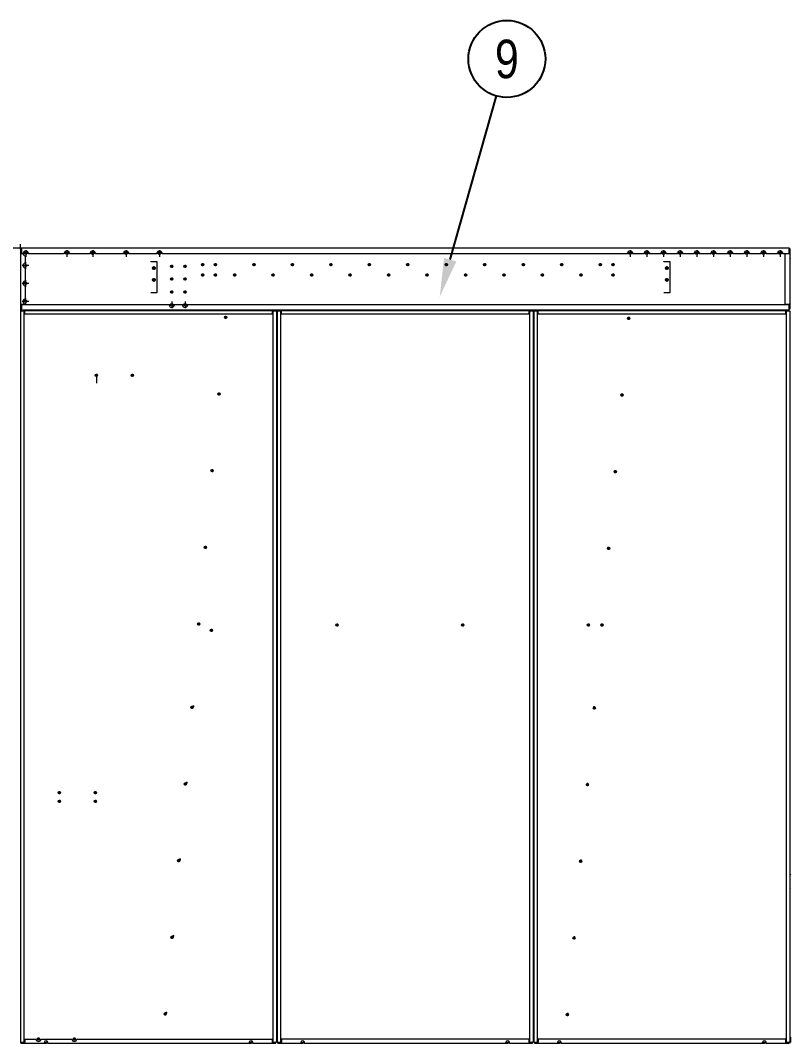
# Model space of a CAD drawing. Header units: millimetres. Extents: x -664082 to 30827, y -141530 to 21962.
# Drawn here: x 11513 to 14515, y 9249 to 13238 of the extents above; entities that cross this region are included whole.
import ezdxf
from ezdxf.enums import TextEntityAlignment as Align

# ---------------------------------------------------------------- set-up
doc = ezdxf.new("R2010")
doc.units = ezdxf.units.MM
doc.linetypes.add('DASHDOT', pattern=[18.5, 12, -3, 0.5, -3])
doc.layers.add('냉각탑_dim', color=1, linetype='Continuous')
doc.layers.add('냉각탑_text', color=3, linetype='Continuous')
doc.styles.get("Standard").update_dxf_attribs({"font": 'arial.ttf'})

# ---------------------------------------------------------------- blocks, each defined once
blk = doc.blocks.new('1')
at = {"lineweight": 20}
for p, q in [((11512.8, 12345.8), (11512.8, 12365.4)), ((11516.3, 12349.3), (9812.8, 12349.3))]:
    blk.add_line(p, q, dxfattribs=at)
at = {"color": 7, "lineweight": 20, "ltscale": 0.4625}
for p, q in [((11512.8, 12345.8), (11512.8, 12327.3)), ((11514.8, 12327.3), (11514.8, 12345.8)), ((14510.8, 12345.8), (14510.8, 12327.3)), ((14512.8, 12327.3), (14512.8, 12345.8)), ((11512.8, 12131.3), (11512.8, 12112.8)), ((11514.8, 12112.8), (11514.8, 12131.3)), ((14510.8, 12131.3), (14510.8, 12112.8)), ((14512.8, 12112.8), (14512.8, 12131.3)), ((14514.3, 9273.7), (14514.3, 9255.2)), ((14514.3, 9273.7), (14514.3, 9255.2))]:
    blk.add_line(p, q, dxfattribs=at)
at = {"color": 7, "lineweight": 20, "ltscale": 0.05}
for p, q in [((11514.8, 12345.8), (11512.8, 12345.8)), ((14510.8, 12345.8), (14512.8, 12345.8)), ((11514.8, 12112.8), (11512.8, 12112.8)), ((11554.8, 12107.3), (11554.8, 12109.3)), ((11850.8, 12109.3), (11850.8, 12107.3)), ((11872.8, 12109.3), (11872.8, 12107.3)), ((11894.8, 12109.3), (11894.8, 12107.3)), ((11984.6, 12107.3), (11984.6, 12109.3)), ((12045.8, 12107.3), (12045.8, 12109.3)), ((12075.8, 12109.3), (12075.8, 12107.3)), ((12077.8, 12107.3), (12077.8, 12109.3)), ((12079.8, 12109.3), (12079.8, 12107.3)), ((12081.8, 12109.3), (12081.8, 12107.3)), ((12179.3, 12107.3), (12179.3, 12109.3)), ((12181.3, 12109.3), (12181.3, 12107.3)), ((13984.6, 12107.3), (13984.6, 12109.3)), ((14510.8, 12112.8), (14512.8, 12112.8)), ((11984.6, 9251.3), (11984.6, 9249.3)), ((13984.6, 9251.3), (13984.6, 9249.3))]:
    blk.add_line(p, q, dxfattribs=at)
at = {"color": 7, "lineweight": 20}
for p, q in [((11512.8, 12327.3), (11512.8, 12131.3)), ((14509.3, 12349.3), (11516.3, 12349.3)), ((11543.8, 12329.3), (11683.8, 12329.3)), ((11703.8, 12329.3), (11784.8, 12329.3)), ((11804.8, 12329.3), (11914.8, 12329.3)), ((11934.8, 12329.3), (12044.8, 12329.3)), ((12064.8, 12329.3), (13879.3, 12329.3)), ((13899.3, 12329.3), (13944.3, 12329.3)), ((13964.3, 12329.3), (14009.3, 12329.3)), ((14029.3, 12329.3), (14074.3, 12329.3)), ((14094.3, 12329.3), (14139.3, 12329.3)), ((14159.3, 12329.3), (14204.3, 12329.3)), ((14224.3, 12329.3), (14269.3, 12329.3)), ((14289.3, 12329.3), (14334.3, 12329.3)), ((14354.3, 12329.3), (14399.3, 12329.3)), ((14419.3, 12329.3), (14464.3, 12329.3)), ((14484.3, 12329.3), (14509.3, 12329.3)), ((14492.8, 12327.3), (14492.8, 12131.3)), ((14512.8, 12131.3), (14512.8, 12327.3)), ((11532.8, 12292.3), (11532.8, 12319.3)), ((12021, 12297.8), (12044.6, 12297.8)), ((12044.6, 12297.8), (12044.6, 12176.3)), ((14021, 12297.8), (14044.6, 12297.8)), ((14044.6, 12297.8), (14044.6, 12176.3)), ((11532.8, 12222.3), (11532.8, 12272.3)), ((11532.8, 12152.3), (11532.8, 12202.3)), ((12044.6, 12176.3), (12021, 12176.3)), ((14044.6, 12176.3), (14021, 12176.3)), ((12092.8, 12129.3), (11516.3, 12129.3)), ((12144.3, 12129.3), (12112.8, 12129.3)), ((14509.3, 12129.3), (12164.3, 12129.3)), ((11512.8, 12104.2), (11512.8, 9254.4)), ((11516.3, 12109.3), (14509.3, 12109.3)), ((11527.8, 9254.4), (11527.8, 12104.2)), ((11529.4, 12107.3), (12495.2, 12107.3)), ((12495.2, 12092.3), (11529.4, 12092.3)), ((12496.8, 12104.2), (12496.8, 9254.4)), ((12511.8, 9254.4), (12511.8, 12104.2)), ((12513.3, 12104.2), (12513.3, 9254.4)), ((12528.3, 9254.4), (12528.3, 12104.2)), ((12529.9, 12107.3), (13495.7, 12107.3)), ((13495.7, 12092.3), (12529.9, 12092.3)), ((13497.3, 12104.2), (13497.3, 9254.4)), ((13512.3, 9254.4), (13512.3, 12104.2)), ((13513.8, 12104.2), (13513.8, 9254.4)), ((13528.8, 9254.4), (13528.8, 12104.2)), ((13530.4, 12107.3), (14496.2, 12107.3)), ((14496.2, 12092.3), (13530.4, 12092.3)), ((14497.8, 12104.2), (14497.8, 9254.4)), ((14512.8, 9254.4), (14512.8, 12104.2)), ((11529.4, 9266.3), (11572.9, 9266.3)), ((11592.8, 9266.3), (11712.9, 9266.3)), ((11732.8, 9266.3), (12495.2, 9266.3)), ((13495.7, 9266.3), (12529.9, 9266.3)), ((14496.2, 9266.3), (13530.4, 9266.3)), ((11529.4, 9251.3), (11606.1, 9251.3)), ((11619.6, 9251.3), (12405.1, 9251.3)), ((12418.6, 9251.3), (12495.2, 9251.3)), ((12529.9, 9251.3), (12606.6, 9251.3)), ((12620.1, 9251.3), (13405.6, 9251.3)), ((13419.1, 9251.3), (13495.7, 9251.3)), ((13530.4, 9251.3), (13607.1, 9251.3)), ((13620.6, 9251.3), (14406.1, 9251.3)), ((14419.6, 9251.3), (14496.2, 9251.3))]:
    blk.add_line(p, q, dxfattribs=at)
at = {"color": 7, "lineweight": 20, "ltscale": 0.0875}
for p, q in [((11512.8, 12327.3), (11516.3, 12327.3)), ((11516.3, 12349.3), (11516.3, 12345.8)), ((14509.3, 12349.3), (14509.3, 12345.8)), ((14512.8, 12327.3), (14509.3, 12327.3)), ((11512.8, 12131.3), (11516.3, 12131.3)), ((14512.8, 12131.3), (14509.3, 12131.3)), ((11516.3, 12109.3), (11516.3, 12112.8)), ((14509.3, 12109.3), (14509.3, 12112.8))]:
    blk.add_line(p, q, dxfattribs=at)
at = {"color": 7, "lineweight": 20, "ltscale": 0.0375}
for p, q in [((11514.8, 12345.8), (11516.3, 12345.8)), ((14510.8, 12345.8), (14509.3, 12345.8)), ((11514.8, 12112.8), (11516.3, 12112.8)), ((11515.9, 12105.7), (11515.9, 12104.2)), ((12508.7, 12105.7), (12508.7, 12104.2)), ((12516.4, 12105.7), (12516.4, 12104.2)), ((13509.2, 12105.7), (13509.2, 12104.2)), ((13516.9, 12105.7), (13516.9, 12104.2)), ((14510.8, 12112.8), (14509.3, 12112.8)), ((14509.7, 12105.7), (14509.7, 12104.2)), ((12513.3, 10902.3), (12511.8, 10902.3)), ((13513.8, 10902.3), (13512.3, 10902.3)), ((12513.3, 10858.3), (12511.8, 10858.3)), ((13513.8, 10858.3), (13512.3, 10858.3)), ((12513.3, 10841.3), (12511.8, 10841.3)), ((13513.8, 10841.3), (13512.3, 10841.3)), ((11515.9, 9252.9), (11515.9, 9254.4)), ((12508.7, 9252.9), (12508.7, 9254.4)), ((12516.4, 9252.9), (12516.4, 9254.4)), ((13509.2, 9252.9), (13509.2, 9254.4)), ((13516.9, 9252.9), (13516.9, 9254.4)), ((14509.7, 9252.9), (14509.7, 9254.4))]:
    blk.add_line(p, q, dxfattribs=at)
at = {"color": 7, "lineweight": 20, "ltscale": 0.4125}
for p, q in [((11516.3, 12345.8), (11516.3, 12329.3)), ((14509.3, 12327.3), (14492.8, 12327.3)), ((14509.3, 12329.3), (14509.3, 12345.8)), ((11516.3, 12131.3), (11532.8, 12131.3)), ((11516.3, 12129.3), (11516.3, 12112.8)), ((14492.8, 12131.3), (14509.3, 12131.3)), ((14509.3, 12112.8), (14509.3, 12129.3))]:
    blk.add_line(p, q, dxfattribs=at)
at = {"color": 7, "lineweight": 20, "ltscale": 0.1875}
blk.add_line((11516.3, 12329.3), (11523.8, 12329.3), dxfattribs=at)
at = {"color": 7, "lineweight": 20, "ltscale": 0.192551}
blk.add_line((11524.1, 12327.3), (11516.3, 12327.3), dxfattribs=at)
at = {"color": 7, "linetype": 'DASHDOT', "lineweight": 20}
for p, q in [((11546.8, 12329.3), (11520.8, 12329.3)), ((11533.8, 12342.3), (11533.8, 12316.3)), ((11706.8, 12329.3), (11680.8, 12329.3)), ((11693.8, 12342.3), (11693.8, 12316.3)), ((11807.8, 12329.3), (11781.8, 12329.3)), ((11794.8, 12342.3), (11794.8, 12316.3)), ((11937.8, 12329.3), (11911.8, 12329.3)), ((11924.8, 12342.3), (11924.8, 12316.3)), ((12067.8, 12329.3), (12041.8, 12329.3)), ((12054.8, 12342.3), (12054.8, 12316.3)), ((13902.3, 12329.3), (13876.3, 12329.3)), ((13889.3, 12342.3), (13889.3, 12316.3)), ((13967.3, 12329.3), (13941.3, 12329.3)), ((13954.3, 12342.3), (13954.3, 12316.3)), ((14032.3, 12329.3), (14006.3, 12329.3)), ((14019.3, 12342.3), (14019.3, 12316.3)), ((14097.3, 12329.3), (14071.3, 12329.3)), ((14084.3, 12342.3), (14084.3, 12316.3)), ((14162.3, 12329.3), (14136.3, 12329.3)), ((14149.3, 12342.3), (14149.3, 12316.3)), ((14227.3, 12329.3), (14201.3, 12329.3)), ((14214.3, 12342.3), (14214.3, 12316.3)), ((14292.3, 12329.3), (14266.3, 12329.3)), ((14279.3, 12342.3), (14279.3, 12316.3)), ((14357.3, 12329.3), (14331.3, 12329.3)), ((14344.3, 12342.3), (14344.3, 12316.3)), ((14422.3, 12329.3), (14396.3, 12329.3)), ((14409.3, 12342.3), (14409.3, 12316.3)), ((14487.3, 12329.3), (14461.3, 12329.3)), ((14474.3, 12342.3), (14474.3, 12316.3)), ((11532.8, 12295.3), (11532.8, 12269.3)), ((11545.8, 12282.3), (11519.8, 12282.3)), ((11545.8, 12212.3), (11519.8, 12212.3)), ((11532.8, 12225.3), (11532.8, 12199.3)), ((11545.8, 12142.3), (11519.8, 12142.3)), ((11532.8, 12155.3), (11532.8, 12129.3)), ((12115.8, 12129.3), (12089.8, 12129.3)), ((12102.8, 12142.3), (12102.8, 12116.3)), ((12167.3, 12129.3), (12141.3, 12129.3)), ((12154.3, 12142.3), (12154.3, 12116.3))]:
    blk.add_line(p, q, dxfattribs=at)
at = {"color": 7, "linetype": 'DASHDOT', "lineweight": 20, "ltscale": 0.292499}
for p, q in [((11799.7, 12329.3), (11788, 12329.3)), ((11929.7, 12329.3), (11918, 12329.3)), ((12059.7, 12329.3), (12048, 12329.3)), ((12228.7, 12285.3), (12217, 12285.3)), ((12278.7, 12285.3), (12267, 12285.3)), ((12428.7, 12285.3), (12417, 12285.3)), ((12578.7, 12285.3), (12567, 12285.3)), ((12728.7, 12285.3), (12717, 12285.3)), ((12878.7, 12285.3), (12867, 12285.3)), ((13028.7, 12285.3), (13017, 12285.3)), ((13178.7, 12285.3), (13167, 12285.3)), ((13328.7, 12285.3), (13317, 12285.3)), ((13478.7, 12285.3), (13467, 12285.3)), ((12108.7, 12279.3), (12097, 12279.3)), ((12160.2, 12279.3), (12148.5, 12279.3)), ((12228.7, 12245.3), (12217, 12245.3)), ((12278.7, 12245.3), (12267, 12245.3)), ((12353.7, 12245.3), (12342, 12245.3)), ((12503.7, 12245.3), (12492, 12245.3)), ((12653.7, 12245.3), (12642, 12245.3)), ((12803.7, 12245.3), (12792, 12245.3)), ((12953.7, 12245.3), (12942, 12245.3)), ((13103.7, 12245.3), (13092, 12245.3)), ((13253.7, 12245.3), (13242, 12245.3)), ((13403.7, 12245.3), (13392, 12245.3)), ((12108.7, 12229.3), (12097, 12229.3)), ((12160.2, 12229.3), (12148.5, 12229.3)), ((12108.7, 12179.3), (12097, 12179.3)), ((12160.2, 12179.3), (12148.5, 12179.3)), ((12312.4, 12086.1), (12312.4, 12074.4)), ((12318.3, 12080.2), (12306.6, 12080.2)), ((13884, 12082.3), (13884, 12070.6)), ((11814.7, 11853.8), (11803, 11853.8)), ((11954.7, 11853.8), (11943, 11853.8)), ((12292.1, 11781.3), (12280.4, 11781.3)), ((12286.3, 11787.2), (12286.3, 11775.5)), ((13857.9, 11783.4), (13857.9, 11771.7)), ((12266, 11482.5), (12254.3, 11482.5)), ((13831.7, 11484.5), (13831.7, 11472.8)), ((12239.8, 11183.6), (12228.1, 11183.6)), ((13811.4, 11179.8), (13799.7, 11179.8)), ((13805.6, 11185.7), (13805.6, 11174)), ((12213.7, 10884.8), (12202, 10884.8)), ((12263.1, 10860.1), (12251.4, 10860.1)), ((12257.2, 10865.9), (12257.2, 10854.2)), ((12747.1, 10886.5), (12747.1, 10874.8)), ((13237.1, 10886.5), (13237.1, 10874.8)), ((13727.1, 10886.5), (13727.1, 10874.8)), ((13785.3, 10881), (13773.6, 10881)), ((13779.4, 10886.8), (13779.4, 10875.1)), ((12181.5, 10566), (12181.5, 10554.3)), ((12155.4, 10267.1), (12155.4, 10255.4)), ((13723.3, 10263.7), (13723.3, 10252)), ((11670.2, 10227.3), (11658.5, 10227.3)), ((11664.3, 10233.1), (11664.3, 10221.4)), ((11810.2, 10227.3), (11798.5, 10227.3)), ((11804.3, 10233.1), (11804.3, 10221.4)), ((11670.7, 10193.3), (11659, 10193.3)), ((11664.8, 10199.1), (11664.8, 10187.4)), ((11810.7, 10193.3), (11799, 10193.3)), ((11804.8, 10199.1), (11804.8, 10187.4)), ((12129.2, 9968.2), (12129.2, 9956.5)), ((13697.1, 9964.8), (13697.1, 9953.1)), ((13644.8, 9367.1), (13644.8, 9355.4)), ((11588.7, 9267.3), (11577, 9267.3)), ((11582.8, 9273.1), (11582.8, 9261.4)), ((11728.7, 9267.3), (11717, 9267.3)), ((11722.8, 9273.1), (11722.8, 9261.4))]:
    blk.add_line(p, q, dxfattribs=at)
at = {"color": 7, "linetype": 'DASHDOT', "lineweight": 20, "ltscale": 0.292505}
for p, q in [((11793.8, 12335.1), (11793.8, 12323.4)), ((11923.8, 12335.1), (11923.8, 12323.4)), ((12053.8, 12335.1), (12053.8, 12323.4)), ((12102.8, 12285.1), (12102.8, 12273.4)), ((12154.3, 12285.1), (12154.3, 12273.4)), ((12222.8, 12291.1), (12222.8, 12279.4)), ((12272.8, 12291.1), (12272.8, 12279.4)), ((12422.8, 12291.1), (12422.8, 12279.4)), ((12572.8, 12291.1), (12572.8, 12279.4)), ((12722.8, 12291.1), (12722.8, 12279.4)), ((12872.8, 12291.1), (12872.8, 12279.4)), ((13022.8, 12291.1), (13022.8, 12279.4)), ((13172.8, 12291.1), (13172.8, 12279.4)), ((13322.8, 12291.1), (13322.8, 12279.4)), ((13472.8, 12291.1), (13472.8, 12279.4)), ((13622.8, 12291.1), (13622.8, 12279.4)), ((13772.8, 12291.1), (13772.8, 12279.4)), ((13822.8, 12291.1), (13822.8, 12279.4)), ((12222.8, 12251.1), (12222.8, 12239.4)), ((12272.8, 12251.1), (12272.8, 12239.4)), ((12347.8, 12251.1), (12347.8, 12239.4)), ((12497.8, 12251.1), (12497.8, 12239.4)), ((12647.8, 12251.1), (12647.8, 12239.4)), ((12797.8, 12251.1), (12797.8, 12239.4)), ((12947.8, 12251.1), (12947.8, 12239.4)), ((13097.8, 12251.1), (13097.8, 12239.4)), ((13247.8, 12251.1), (13247.8, 12239.4)), ((13397.8, 12251.1), (13397.8, 12239.4)), ((13547.8, 12251.1), (13547.8, 12239.4)), ((13697.8, 12251.1), (13697.8, 12239.4)), ((13822.8, 12251.1), (13822.8, 12239.4)), ((12102.8, 12235.1), (12102.8, 12223.4)), ((12154.3, 12235.1), (12154.3, 12223.4)), ((12102.8, 12185.1), (12102.8, 12173.4)), ((12154.3, 12185.1), (12154.3, 12173.4)), ((11808.8, 11859.6), (11808.8, 11847.9)), ((11948.8, 11859.6), (11948.8, 11847.9)), ((12260.1, 11488.3), (12260.1, 11476.6)), ((12234, 11189.5), (12234, 11177.8)), ((12207.8, 10890.6), (12207.8, 10878.9)), ((12187.4, 10560.1), (12175.7, 10560.1)), ((12161.2, 10261.2), (12149.5, 10261.2)), ((12135.1, 9962.4), (12123.4, 9962.4)), ((12108.9, 9663.5), (12097.2, 9663.5)), ((12082.8, 9364.7), (12071.1, 9364.7))]:
    blk.add_line(p, q, dxfattribs=at)
at = {"color": 7, "lineweight": 20, "ltscale": 0.023431}
for p, q in [((12021, 12296.9), (12021, 12297.8)), ((14021, 12296.9), (14021, 12297.8))]:
    blk.add_line(p, q, dxfattribs=at)
at = {"color": 7, "linetype": 'DASHDOT', "lineweight": 20, "ltscale": 0.2925}
for p, q in [((13628.7, 12285.3), (13617, 12285.3)), ((13778.7, 12285.3), (13767, 12285.3)), ((13828.7, 12285.3), (13817, 12285.3)), ((13553.7, 12245.3), (13542, 12245.3)), ((13703.7, 12245.3), (13692, 12245.3)), ((13828.7, 12245.3), (13817, 12245.3)), ((13889.9, 12076.4), (13878.2, 12076.4)), ((13863.7, 11777.5), (13852, 11777.5)), ((13837.6, 11478.7), (13825.9, 11478.7)), ((13733, 10880.7), (13721.3, 10880.7)), ((13755.3, 10556.7), (13743.6, 10556.7)), ((13729.1, 10257.8), (13717.4, 10257.8)), ((13703, 9959), (13691.3, 9959)), ((12103.1, 9669.4), (12103.1, 9657.7)), ((13676.8, 9660.1), (13665.1, 9660.1)), ((13671, 9666), (13671, 9654.3)), ((12076.9, 9370.5), (12076.9, 9358.8)), ((13650.7, 9361.3), (13639, 9361.3))]:
    blk.add_line(p, q, dxfattribs=at)
at = {"color": 7, "lineweight": 20, "ltscale": 0.012499}
for p, q in [((14514.8, 12309.3), (14514.3, 12309.3)), ((14514.8, 12307.3), (14514.3, 12307.3))]:
    blk.add_line(p, q, dxfattribs=at)
at = {"color": 7, "linetype": 'DASHDOT', "lineweight": 20, "ltscale": 0.357501}
for p, q in [((12040, 12272.3), (12025.7, 12272.3)), ((12040, 12226.3), (12025.7, 12226.3))]:
    blk.add_line(p, q, dxfattribs=at)
at = {"color": 7, "linetype": 'DASHDOT', "lineweight": 20, "ltscale": 0.357495}
for p, q in [((12032.8, 12279.4), (12032.8, 12265.1)), ((14032.8, 12279.4), (14032.8, 12265.1)), ((12032.8, 12233.4), (12032.8, 12219.1)), ((14032.8, 12233.4), (14032.8, 12219.1))]:
    blk.add_line(p, q, dxfattribs=at)
at = {"color": 7, "linetype": 'DASHDOT', "lineweight": 20, "ltscale": 0.3575}
for p, q in [((14040, 12272.3), (14025.7, 12272.3)), ((14040, 12226.3), (14025.7, 12226.3))]:
    blk.add_line(p, q, dxfattribs=at)
at = {"color": 7, "lineweight": 20, "ltscale": 0.053766}
for p, q in [((12101.8, 12232.1), (12103.9, 12232.1)), ((12153.3, 12232.1), (12155.4, 12232.1))]:
    blk.add_line(p, q, dxfattribs=at)
at = {"color": 7, "lineweight": 20, "ltscale": 0.025}
blk.add_line((11532.8, 12131.3), (11532.8, 12132.3), dxfattribs=at)
at = {"color": 7, "lineweight": 20, "ltscale": 0.214999}
blk.add_line((11512.8, 12112.8), (11512.8, 12104.2), dxfattribs=at)
at = {"color": 7, "lineweight": 20, "ltscale": 0.0775}
for p, q in [((11512.8, 12104.2), (11515.9, 12104.2)), ((11529.4, 12107.3), (11529.4, 12104.2)), ((12495.2, 12107.3), (12495.2, 12104.2)), ((12511.8, 12104.2), (12508.7, 12104.2)), ((12513.3, 12104.2), (12516.4, 12104.2)), ((12529.9, 12107.3), (12529.9, 12104.2)), ((13495.7, 12107.3), (13495.7, 12104.2)), ((13512.3, 12104.2), (13509.2, 12104.2)), ((13513.8, 12104.2), (13516.9, 12104.2)), ((13530.4, 12107.3), (13530.4, 12104.2)), ((14496.2, 12107.3), (14496.2, 12104.2)), ((14512.8, 12104.2), (14509.7, 12104.2)), ((11512.8, 9254.4), (11515.9, 9254.4)), ((11515.9, 9251.3), (11515.9, 9254.4)), ((11529.4, 9251.3), (11529.4, 9254.4)), ((12495.2, 9251.3), (12495.2, 9254.4)), ((12511.8, 9254.4), (12508.7, 9254.4)), ((12513.3, 9254.4), (12516.4, 9254.4)), ((12529.9, 9251.3), (12529.9, 9254.4)), ((13495.7, 9251.3), (13495.7, 9254.4)), ((13512.3, 9254.4), (13509.2, 9254.4)), ((13513.8, 9254.4), (13516.9, 9254.4)), ((13530.4, 9251.3), (13530.4, 9254.4)), ((14496.2, 9251.3), (14496.2, 9254.4)), ((14512.8, 9254.4), (14509.7, 9254.4))]:
    blk.add_line(p, q, dxfattribs=at)
at = {"color": 7, "lineweight": 20, "ltscale": 0.3375}
for p, q in [((11529.4, 12107.3), (11515.9, 12107.3)), ((11515.9, 12105.7), (11529.4, 12105.7)), ((12508.7, 12107.3), (12495.2, 12107.3)), ((12495.2, 12105.7), (12508.7, 12105.7)), ((12529.9, 12107.3), (12516.4, 12107.3)), ((12516.4, 12105.7), (12529.9, 12105.7)), ((13509.2, 12107.3), (13495.7, 12107.3)), ((13495.7, 12105.7), (13509.2, 12105.7)), ((13530.4, 12107.3), (13516.9, 12107.3)), ((13516.9, 12105.7), (13530.4, 12105.7)), ((14509.7, 12107.3), (14496.2, 12107.3)), ((14496.2, 12105.7), (14509.7, 12105.7)), ((11529.4, 9252.9), (11515.9, 9252.9)), ((12508.7, 9252.9), (12495.2, 9252.9)), ((12529.9, 9252.9), (12516.4, 9252.9)), ((13509.2, 9252.9), (13495.7, 9252.9)), ((13530.4, 9252.9), (13516.9, 9252.9)), ((14509.7, 9252.9), (14496.2, 9252.9)), ((11515.9, 9251.3), (11529.4, 9251.3)), ((12495.2, 9251.3), (12508.7, 9251.3)), ((12516.4, 9251.3), (12529.9, 9251.3)), ((13495.7, 9251.3), (13509.2, 9251.3)), ((13516.9, 9251.3), (13530.4, 9251.3)), ((14496.2, 9251.3), (14509.7, 9251.3))]:
    blk.add_line(p, q, dxfattribs=at)
at = {"color": 7, "lineweight": 20, "ltscale": 0.04}
for p, q in [((11515.9, 12107.3), (11515.9, 12105.7)), ((12508.7, 12107.3), (12508.7, 12105.7)), ((12516.4, 12107.3), (12516.4, 12105.7)), ((13509.2, 12107.3), (13509.2, 12105.7)), ((13516.9, 12107.3), (13516.9, 12105.7)), ((14509.7, 12107.3), (14509.7, 12105.7)), ((11515.9, 9251.3), (11515.9, 9252.9)), ((11606.1, 9251.3), (11606.1, 9252.9)), ((11619.6, 9251.3), (11619.6, 9252.9)), ((12405.1, 9251.3), (12405.1, 9252.9)), ((12418.6, 9251.3), (12418.6, 9252.9)), ((12508.7, 9251.3), (12508.7, 9252.9)), ((12516.4, 9251.3), (12516.4, 9252.9)), ((12606.6, 9251.3), (12606.6, 9252.9)), ((12620.1, 9251.3), (12620.1, 9252.9)), ((13405.6, 9251.3), (13405.6, 9252.9)), ((13419.1, 9251.3), (13419.1, 9252.9)), ((13509.2, 9251.3), (13509.2, 9252.9)), ((13516.9, 9251.3), (13516.9, 9252.9)), ((13607.1, 9251.3), (13607.1, 9252.9)), ((13620.6, 9251.3), (13620.6, 9252.9)), ((14406.1, 9251.3), (14406.1, 9252.9)), ((14419.6, 9251.3), (14419.6, 9252.9)), ((14509.7, 9251.3), (14509.7, 9252.9))]:
    blk.add_line(p, q, dxfattribs=at)
at = {"color": 7, "lineweight": 20, "ltscale": 0.2975}
for p, q in [((11527.8, 12104.2), (11515.9, 12104.2)), ((11529.4, 12092.3), (11529.4, 12104.2)), ((12495.2, 12092.3), (12495.2, 12104.2)), ((12508.7, 12104.2), (12496.8, 12104.2)), ((12528.3, 12104.2), (12516.4, 12104.2)), ((12529.9, 12092.3), (12529.9, 12104.2)), ((13495.7, 12092.3), (13495.7, 12104.2)), ((13509.2, 12104.2), (13497.3, 12104.2)), ((13528.8, 12104.2), (13516.9, 12104.2)), ((13530.4, 12092.3), (13530.4, 12104.2)), ((14496.2, 12092.3), (14496.2, 12104.2)), ((14509.7, 12104.2), (14497.8, 12104.2)), ((11515.9, 9254.4), (11527.8, 9254.4)), ((11529.4, 9266.3), (11529.4, 9254.4)), ((12495.2, 9254.4), (12495.2, 9266.3)), ((12496.8, 9254.4), (12508.7, 9254.4)), ((12516.4, 9254.4), (12528.3, 9254.4)), ((12529.9, 9266.3), (12529.9, 9254.4)), ((13495.7, 9254.4), (13495.7, 9266.3)), ((13497.3, 9254.4), (13509.2, 9254.4)), ((13516.9, 9254.4), (13528.8, 9254.4)), ((13530.4, 9266.3), (13530.4, 9254.4)), ((14496.2, 9254.4), (14496.2, 9266.3)), ((14497.8, 9254.4), (14509.7, 9254.4))]:
    blk.add_line(p, q, dxfattribs=at)
at = {"color": 7, "lineweight": 20, "ltscale": 0.049997}
for p, q in [((12014.6, 12109.3), (12014.6, 12107.3)), ((14014.6, 12109.3), (14014.6, 12107.3))]:
    blk.add_line(p, q, dxfattribs=at)
at = {"color": 7, "lineweight": 20, "ltscale": 0.050191}
for p, q in [((12331.6, 12109.3), (12331.8, 12107.3)), ((12333.8, 12107.3), (12333.6, 12109.3)), ((12341.2, 12109.3), (12341, 12107.3)), ((12950.8, 12109.3), (12950.6, 12107.3)), ((12950.6, 12107.3), (12950.8, 12109.3)), ((13255.6, 12109.3), (13255.4, 12107.3)), ((13255.4, 12107.3), (13255.6, 12109.3)), ((12047, 9251.3), (12046.8, 9249.3)), ((12087, 9249.3), (12087.1, 9251.3)), ((12087.6, 9251.3), (12087.4, 9249.3)), ((12091.1, 9251.3), (12091, 9249.3)), ((12700.6, 9249.3), (12700.7, 9251.3)), ((12700.7, 9251.3), (12700.6, 9249.3)), ((13005.4, 9249.3), (13005.5, 9251.3)), ((13005.5, 9251.3), (13005.4, 9249.3)), ((13655.1, 9249.3), (13655.3, 9251.3))]:
    blk.add_line(p, q, dxfattribs=at)
at = {"color": 7, "lineweight": 20, "ltscale": 0.05019}
for p, q in [((13865, 12107.3), (13865.2, 12109.3)), ((13615.1, 9251.3), (13615, 9249.3))]:
    blk.add_line(p, q, dxfattribs=at)
at = {"color": 7, "lineweight": 20, "ltscale": 0.04994}
blk.add_line((14014.6, 12109.3), (14014.6, 12107.3), dxfattribs=at)
at = {"color": 7, "linetype": 'DASHDOT', "lineweight": 20, "ltscale": 0.195001}
for p, q in [((12316.4, 12080.1), (12308.6, 12080.1)), ((12312.5, 12084), (12312.5, 12076.2)), ((11809, 11857.5), (11809, 11849.7)), ((11952.8, 11853.6), (11945, 11853.6)), ((11948.9, 11857.5), (11948.9, 11849.7)), ((12290.3, 11781.2), (12282.5, 11781.2)), ((12286.4, 11785.1), (12286.4, 11777.3)), ((13860.1, 11777.5), (13852.3, 11777.5)), ((12264.1, 11482.3), (12256.3, 11482.3)), ((12260.2, 11486.2), (12260.2, 11478.4)), ((13834, 11478.7), (13826.2, 11478.7)), ((12238, 11183.5), (12230.2, 11183.5)), ((12234.1, 11187.4), (12234.1, 11179.6)), ((13803.9, 11183.7), (13803.9, 11175.9)), ((12207.9, 10888.5), (12207.9, 10880.7)), ((12211.8, 10884.6), (12204, 10884.6)), ((13241.2, 10880.3), (13233.4, 10880.3)), ((13777.8, 10884.9), (13777.8, 10877.1)), ((12181.6, 10564.1), (12181.6, 10556.3)), ((12189.8, 10563.8), (12182, 10563.8)), ((12185.9, 10567.7), (12185.9, 10559.9)), ((13749.8, 10564.6), (13749.8, 10556.8)), ((12163.7, 10265), (12155.9, 10265)), ((12159.8, 10268.9), (12159.8, 10261.1)), ((13723.6, 10265.7), (13723.6, 10257.9)), ((11668.3, 10227.4), (11660.5, 10227.4)), ((11664.4, 10231.3), (11664.4, 10223.5)), ((11808.3, 10227.4), (11800.5, 10227.4)), ((11804.4, 10231.3), (11804.4, 10223.5)), ((11668.4, 10193.5), (11660.6, 10193.5)), ((11808.4, 10193.5), (11800.6, 10193.5)), ((12137.5, 9966.1), (12129.7, 9966.1)), ((12133.6, 9970), (12133.6, 9962.2)), ((12111.4, 9667.2), (12103.6, 9667.2)), ((12085.2, 9368.4), (12077.4, 9368.4)), ((13645.2, 9369.1), (13645.2, 9361.3)), ((11726.7, 9267.3), (11718.9, 9267.3)), ((11722.8, 9271.2), (11722.8, 9263.4))]:
    blk.add_line(p, q, dxfattribs=at)
at = {"color": 7, "linetype": 'DASHDOT', "lineweight": 20, "ltscale": 0.195}
for p, q in [((13886.3, 12076.4), (13878.5, 12076.4)), ((13807.8, 11179.8), (13800, 11179.8)), ((13781.7, 10881), (13773.9, 10881)), ((13753.3, 10556.7), (13745.5, 10556.7)), ((13753.7, 10560.7), (13745.9, 10560.7)), ((13727.2, 10257.8), (13719.4, 10257.8)), ((13727.5, 10261.8), (13719.7, 10261.8)), ((13701, 9959), (13693.2, 9959)), ((13701.4, 9963), (13693.6, 9963)), ((12103.1, 9667.5), (12103.1, 9659.7)), ((12107.5, 9671.1), (12107.5, 9663.3)), ((13674.9, 9660.1), (13667.1, 9660.1)), ((13675.2, 9664.1), (13667.4, 9664.1)), ((13671, 9664), (13671, 9656.2)), ((13671.3, 9668), (13671.3, 9660.2)), ((12077, 9368.6), (12077, 9360.8)), ((12081.3, 9372.3), (12081.3, 9364.5)), ((13648.7, 9361.3), (13640.9, 9361.3)), ((13649.1, 9365.2), (13641.3, 9365.2)), ((13644.8, 9365.2), (13644.8, 9357.4))]:
    blk.add_line(p, q, dxfattribs=at)
at = {"color": 7, "linetype": 'DASHDOT', "lineweight": 20, "ltscale": 0.194995}
for p, q in [((13882.4, 12080.3), (13882.4, 12072.5)), ((11812.9, 11853.6), (11805.1, 11853.6)), ((13856.2, 11781.4), (13856.2, 11773.6)), ((13830.1, 11482.6), (13830.1, 11474.8)), ((13237.3, 10884.2), (13237.3, 10876.4)), ((12185.5, 10560.2), (12177.7, 10560.2)), ((12159.3, 10261.3), (12151.5, 10261.3)), ((12133.2, 9962.5), (12125.4, 9962.5)), ((12107, 9663.6), (12099.2, 9663.6)), ((12080.9, 9364.7), (12073.1, 9364.7))]:
    blk.add_line(p, q, dxfattribs=at)
at = {"color": 0, "lineweight": 20}
blk.add_line((11809, 11853.8), (11809, 11823.8), dxfattribs=at)
at = {"color": 7, "linetype": 'DASHDOT', "lineweight": 20, "ltscale": 0.292502}
for p, q in [((12753, 10880.7), (12741.3, 10880.7)), ((13243, 10880.7), (13231.3, 10880.7)), ((13749.4, 10562.6), (13749.4, 10550.9))]:
    blk.add_line(p, q, dxfattribs=at)
at = {"color": 7, "linetype": 'DASHDOT', "lineweight": 20, "ltscale": 0.194998}
for p, q in [((13749.4, 10560.6), (13749.4, 10552.8)), ((12155.4, 10265.2), (12155.4, 10257.4)), ((13723.3, 10261.7), (13723.3, 10253.9)), ((11664.5, 10197.4), (11664.5, 10189.6)), ((11804.5, 10197.4), (11804.5, 10189.6)), ((12129.3, 9966.4), (12129.3, 9958.6)), ((13697.1, 9962.9), (13697.1, 9955.1)), ((13697.5, 9966.9), (13697.5, 9959.1))]:
    blk.add_line(p, q, dxfattribs=at)
at = {"color": 7, "lineweight": 20, "ltscale": 0.077786}
blk.add_line((14514.8, 9909.1), (14512.8, 9906.8), dxfattribs=at)
at = {"color": 7, "lineweight": 20, "ltscale": 0.05349}
blk.add_line((14512.8, 9851.9), (14514.8, 9851.1), dxfattribs=at)
blk.add_line((14512.8, 9851.9), (14514.8, 9851.1), dxfattribs=at)
at = {"color": 7, "lineweight": 20, "ltscale": 0.039896}
blk.add_line((14514.3, 9846), (14512.8, 9846.5), dxfattribs=at)
at = {"color": 7, "lineweight": 20, "ltscale": 0.012708}
for p, q in [((14514.3, 9846), (14514.8, 9846)), ((14514.3, 9273.7), (14514.8, 9273.7)), ((14514.8, 9273.7), (14514.3, 9273.7))]:
    blk.add_line(p, q, dxfattribs=at)
at = {"color": 7, "lineweight": 20, "ltscale": 0.168029}
for p, q in [((11606.1, 9252.9), (11612.8, 9252.9)), ((11619.6, 9252.9), (11612.8, 9252.9)), ((12405.1, 9252.9), (12411.8, 9252.9)), ((12418.6, 9252.9), (12411.8, 9252.9)), ((12606.6, 9252.9), (12613.3, 9252.9)), ((12620.1, 9252.9), (12613.3, 9252.9)), ((13405.6, 9252.9), (13412.3, 9252.9)), ((13419.1, 9252.9), (13412.3, 9252.9)), ((13607.1, 9252.9), (13613.8, 9252.9)), ((13620.6, 9252.9), (13613.8, 9252.9)), ((14406.1, 9252.9), (14412.8, 9252.9)), ((14419.6, 9252.9), (14412.8, 9252.9)), ((11606.1, 9251.3), (11612.8, 9251.3)), ((11619.6, 9251.3), (11612.8, 9251.3)), ((12405.1, 9251.3), (12411.8, 9251.3)), ((12418.6, 9251.3), (12411.8, 9251.3)), ((12606.6, 9251.3), (12613.3, 9251.3)), ((12620.1, 9251.3), (12613.3, 9251.3)), ((13405.6, 9251.3), (13412.3, 9251.3)), ((13419.1, 9251.3), (13412.3, 9251.3)), ((13607.1, 9251.3), (13613.8, 9251.3)), ((13620.6, 9251.3), (13613.8, 9251.3)), ((14406.1, 9251.3), (14412.8, 9251.3)), ((14419.6, 9251.3), (14412.8, 9251.3))]:
    blk.add_line(p, q, dxfattribs=at)
at = {"color": 7, "lineweight": 20, "ltscale": 0.114792}
blk.add_line((14509.7, 9253.7), (14514.3, 9253.7), dxfattribs=at)
at = {"color": 7, "lineweight": 20, "ltscale": 0.037293}
blk.add_line((14512.8, 9255.2), (14514.3, 9255.2), dxfattribs=at)
at = {"color": 7, "lineweight": 20, "ltscale": 0.037353}
blk.add_line((14514.3, 9255.2), (14512.8, 9255.2), dxfattribs=at)
at = {"color": 7, "lineweight": 20, "ltscale": 0.000294144}
blk.add_line((11515.9, 9251.3), (11515.9, 9251.3), dxfattribs=at)
at = {"color": 7, "lineweight": 20, "ltscale": 0.049942}
for p, q in [((12014.6, 9251.3), (12014.6, 9249.3)), ((14014.6, 9251.3), (14014.6, 9249.3))]:
    blk.add_line(p, q, dxfattribs=at)
at = {"color": 7, "lineweight": 20, "ltscale": 0.049995}
for p, q in [((12014.6, 9251.3), (12014.6, 9249.3)), ((14014.6, 9251.3), (14014.6, 9249.3))]:
    blk.add_line(p, q, dxfattribs=at)
at = {"color": 7, "lineweight": 20, "ltscale": 0.114793}
blk.add_line((14514.3, 9251.7), (14509.7, 9251.7), dxfattribs=at)
at = {"color": 7, "lineweight": 20}
for centre, radius in [((11533.8, 12329.3), 4.5), ((11533.8, 12329.3), 3), ((11693.8, 12329.3), 4.5), ((11693.8, 12329.3), 3), ((11793.8, 12329.3), 4.5), ((11793.8, 12329.3), 3), ((11923.8, 12329.3), 4.5), ((11923.8, 12329.3), 3), ((12053.8, 12329.3), 4.5), ((12053.8, 12329.3), 3), ((13889.3, 12329.3), 4.5), ((13889.3, 12329.3), 3), ((13954.3, 12329.3), 4.5), ((13954.3, 12329.3), 3), ((14019.3, 12329.3), 4.5), ((14019.3, 12329.3), 3), ((14084.3, 12329.3), 4.5), ((14084.3, 12329.3), 3), ((14149.3, 12329.3), 4.5), ((14149.3, 12329.3), 3), ((14214.3, 12329.3), 4.5), ((14214.3, 12329.3), 3), ((14279.3, 12329.3), 4.5), ((14279.3, 12329.3), 3), ((14344.3, 12329.3), 4.5), ((14344.3, 12329.3), 3), ((14409.3, 12329.3), 4.5), ((14409.3, 12329.3), 3), ((14474.3, 12329.3), 4.5), ((14474.3, 12329.3), 3), ((11532.8, 12282.3), 4.5), ((11532.8, 12282.3), 3), ((12222.8, 12285.3), 4.5), ((12222.8, 12285.3), 3), ((12272.8, 12285.3), 4.5), ((12272.8, 12285.3), 3), ((12422.8, 12285.3), 4.5), ((12422.8, 12285.3), 3), ((12572.8, 12285.3), 4.5), ((12572.8, 12285.3), 3), ((12722.8, 12285.3), 4.5), ((12722.8, 12285.3), 3), ((12872.8, 12285.3), 4.5), ((12872.8, 12285.3), 3), ((13022.8, 12285.3), 4.5), ((13022.8, 12285.3), 3), ((13172.8, 12285.3), 4.5), ((13172.8, 12285.3), 3), ((13322.8, 12285.3), 4.5), ((13322.8, 12285.3), 3), ((13472.8, 12285.3), 4.5), ((13472.8, 12285.3), 3), ((13622.8, 12285.3), 4.5), ((13622.8, 12285.3), 3), ((13772.8, 12285.3), 4.5), ((13772.8, 12285.3), 3), ((13822.8, 12285.3), 4.5), ((13822.8, 12285.3), 3), ((12032.8, 12272.3), 5.5), ((12032.8, 12272.3), 4.5), ((12102.8, 12279.3), 4.5), ((12102.8, 12279.3), 3), ((12154.3, 12279.3), 4.5), ((12154.3, 12279.3), 3), ((12222.8, 12245.3), 4.5), ((12222.8, 12245.3), 3), ((12272.8, 12245.3), 4.5), ((12272.8, 12245.3), 3), ((12347.8, 12245.3), 4.5), ((12347.8, 12245.3), 3), ((12497.8, 12245.3), 4.5), ((12497.8, 12245.3), 3), ((12647.8, 12245.3), 4.5), ((12647.8, 12245.3), 3), ((12797.8, 12245.3), 4.5), ((12797.8, 12245.3), 3), ((12947.8, 12245.3), 4.5), ((12947.8, 12245.3), 3), ((13097.8, 12245.3), 4.5), ((13097.8, 12245.3), 3), ((13247.8, 12245.3), 4.5), ((13247.8, 12245.3), 3), ((13397.8, 12245.3), 4.5), ((13397.8, 12245.3), 3), ((13547.8, 12245.3), 4.5), ((13547.8, 12245.3), 3), ((13697.8, 12245.3), 4.5), ((13697.8, 12245.3), 3), ((13822.8, 12245.3), 4.5), ((13822.8, 12245.3), 3), ((14032.8, 12272.3), 5.5), ((14032.8, 12272.3), 4.5), ((11532.8, 12212.3), 4.5), ((11532.8, 12212.3), 3), ((12032.8, 12226.3), 5.5), ((12032.8, 12226.3), 4.5), ((12102.8, 12229.3), 4.5), ((12102.8, 12229.3), 3), ((12154.3, 12229.3), 4.5), ((12154.3, 12229.3), 3), ((14032.8, 12226.3), 5.5), ((14032.8, 12226.3), 4.5), ((12102.8, 12179.3), 4.5), ((12102.8, 12179.3), 3), ((12154.3, 12179.3), 4.5), ((12154.3, 12179.3), 3), ((11532.8, 12142.3), 4.5), ((11532.8, 12142.3), 3), ((12102.8, 12129.3), 4.5), ((12102.8, 12129.3), 3), ((12154.3, 12129.3), 4.5), ((12154.3, 12129.3), 3), ((12312.4, 12080.2), 4.5), ((12312.5, 12080.1), 3), ((13884, 12076.4), 4.5), ((11808.8, 11853.8), 4.5), ((11809, 11853.6), 3), ((11948.8, 11853.8), 4.5), ((11948.9, 11853.6), 3), ((12286.3, 11781.3), 4.5), ((12286.4, 11781.2), 3), ((13857.9, 11777.5), 4.5), ((12260.1, 11482.5), 4.5), ((12260.2, 11482.3), 3), ((13831.7, 11478.7), 4.5), ((12234, 11183.6), 4.5), ((12234.1, 11183.5), 3), ((13805.6, 11179.8), 4.5), ((12207.8, 10884.8), 4.5), ((12207.9, 10884.6), 3), ((12257.2, 10860.1), 4.5), ((12747.1, 10880.7), 4.5), ((13237.1, 10880.7), 4.5), ((13237.3, 10880.3), 3), ((13727.1, 10880.7), 4.5), ((13779.4, 10881), 4.5), ((12181.5, 10560.1), 4.5), ((12181.6, 10560.2), 3), ((13749.4, 10556.7), 4.5), ((12155.4, 10261.2), 4.5), ((12155.4, 10261.3), 3), ((13723.3, 10257.8), 4.5), ((11664.3, 10227.3), 4.5), ((11664.4, 10227.4), 3), ((11804.3, 10227.3), 4.5), ((11804.4, 10227.4), 3), ((11664.8, 10193.3), 4.5), ((11664.5, 10193.5), 3), ((11804.8, 10193.3), 4.5), ((11804.5, 10193.5), 3), ((12129.2, 9962.4), 4.5), ((12129.3, 9962.5), 3), ((13697.1, 9959), 4.5), ((12103.1, 9663.5), 4.5), ((12103.1, 9663.6), 3), ((13671, 9660.1), 4.5), ((12076.9, 9364.7), 4.5), ((12077, 9364.7), 3), ((13644.8, 9361.3), 4.5), ((11582.8, 9267.3), 4.5), ((11582.8, 9267.3), 3), ((11722.8, 9267.3), 4.5), ((11722.8, 9267.3), 3)]:
    blk.add_circle(centre, radius, dxfattribs=at)
for centre, radius, start, end in [((11516.4, 12345.7), 3.56, 91.0452, 178.9548), ((11516.4, 12345.7), 1.56, 92.3804, 177.6205), ((11533.8, 12329.3), 10, 0, 180), ((11533.8, 12329.3), 10, 191.537, 264.2608), ((11693.8, 12329.3), 10, 0, 180), ((11794.8, 12329.3), 10, 0, 180), ((11924.8, 12329.3), 10, 0, 180), ((12054.8, 12329.3), 10, 0, 180), ((13889.3, 12329.3), 10, 0, 180), ((13954.3, 12329.3), 10, 0, 180), ((14019.3, 12329.3), 10, 0, 180), ((14084.3, 12329.3), 10, 0, 180), ((14149.3, 12329.3), 10, 0, 180), ((14214.3, 12329.3), 10, 0, 180), ((14279.3, 12329.3), 10, 0, 180), ((14344.3, 12329.3), 10, 0, 180), ((14409.3, 12329.3), 10, 0, 180), ((14474.3, 12329.3), 10, 0, 180), ((14509.3, 12345.8), 3.5, 0, 90), ((14509.3, 12345.8), 1.5, 0, 90), ((11532.8, 12282.3), 10, 90, 270), ((14514.3, 12310.8), 1.5, 180, 270), ((14514.3, 12310.8), 3.5, 244.6225, 270), ((11532.8, 12212.3), 10, 90, 270), ((11532.8, 12142.3), 10, 90, 270), ((12102.8, 12129.3), 10, 180, 0), ((12154.3, 12129.3), 10, 180, 0), ((12060.8, 12107.3), 6, 160.5285, 180), ((12060.8, 12107.3), 4.5, 153.6122, 180), ((12060.8, 12107.3), 4.5, 360, 26.3878), ((12060.8, 12107.3), 6, 0, 19.4715), ((13882.4, 12076.4), 3, 210.7279, 150.2124), ((13856.2, 11777.5), 3, 210.7279, 150.2124), ((13830.1, 11478.7), 3, 210.7279, 150.2124), ((13803.9, 11179.8), 3, 210.7279, 150.2124), ((13777.8, 10881), 3, 210.7279, 150.2124), ((12185.9, 10563.8), 3, 200.5288, 239.4712), ((13749.8, 10560.7), 3, 186.3049, 343.766), ((13749.4, 10556.7), 3, 36.8103, 133.1897), ((12159.8, 10265), 3, 200.5288, 239.4712), ((13723.6, 10261.8), 3, 186.3049, 343.766), ((13723.3, 10257.8), 3, 36.8103, 133.1897), ((12133.6, 9966.1), 3, 200.5288, 239.4712), ((13697.5, 9963), 3, 186.3049, 343.766), ((13697.1, 9959), 3, 36.8103, 133.1897), ((12107.5, 9667.2), 3, 200.5288, 239.4712), ((13671.3, 9664.1), 3, 186.3049, 343.766), ((13671, 9660.1), 3, 36.8103, 133.1897), ((12081.3, 9368.4), 3, 200.5288, 239.4712), ((13645.2, 9365.2), 3, 186.3049, 343.766), ((13644.8, 9361.3), 3, 36.8103, 133.1897), ((11515.9, 9254.4), 3.1, 175, 270), ((11515.9, 9254.4), 1.5, 180, 270), ((11582.8, 9267.3), 10, 185.7392, 354.2608), ((11622, 9252.5), 16.1, 173.4757, 179.6789), ((11612.8, 9253.2), 7, 9.8709, 170.1291), ((11603.7, 9252.5), 16.2, 0.3311, 6.523), ((11722.8, 9267.3), 10, 185.7392, 354.2608), ((12421, 9252.5), 16.2, 173.4769, 179.6689), ((12411.8, 9253.2), 7, 9.8709, 170.1291), ((12402.7, 9252.5), 16.2, 0.3311, 6.523), ((12622.5, 9252.5), 16.1, 173.4757, 179.6789), ((12613.3, 9253.2), 7, 9.8709, 170.1291), ((12604.2, 9252.5), 16.2, 0.3311, 6.523), ((13421.5, 9252.5), 16.2, 173.4769, 179.6689), ((13412.3, 9253.2), 7, 9.8709, 170.1291), ((13403.2, 9252.5), 16.2, 0.3311, 6.523), ((13623, 9252.5), 16.1, 173.4757, 179.6789), ((13613.8, 9253.2), 7, 9.8709, 170.1291), ((13604.7, 9252.5), 16.2, 0.3311, 6.523), ((14422, 9252.5), 16.2, 173.4769, 179.6689), ((14412.8, 9253.2), 7, 9.8709, 170.1291), ((14403.7, 9252.5), 16.2, 0.3311, 6.523), ((14514.3, 9255.2), 1.5, 270, 289.8069), ((11789.7, 9254.4), 3.1, 270, 270.2606), ((14514.3, 9255.2), 3.5, 270, 278.3501)]:
    blk.add_arc(centre, radius, start, end, dxfattribs=at)
for points in [[(11605.9, 9253.3), (11605.9, 9253.1), (11605.9, 9253), (11606, 9252.9), (11606, 9252.9), (11606.1, 9252.9)], [(11619.8, 9253.3), (11619.8, 9253.1), (11619.8, 9253), (11619.7, 9252.9), (11619.7, 9252.9), (11619.6, 9252.9)], [(12404.9, 9253.3), (12404.9, 9253.1), (12404.9, 9253), (12405, 9252.9), (12405, 9252.9), (12405.1, 9252.9)], [(12418.8, 9253.3), (12418.8, 9253.1), (12418.8, 9253), (12418.7, 9252.9), (12418.7, 9252.9), (12418.6, 9252.9)], [(12606.4, 9253.3), (12606.4, 9253.1), (12606.4, 9253), (12606.5, 9252.9), (12606.5, 9252.9), (12606.6, 9252.9)], [(12620.3, 9253.3), (12620.3, 9253.1), (12620.3, 9253), (12620.2, 9252.9), (12620.2, 9252.9), (12620.1, 9252.9)], [(13405.4, 9253.3), (13405.4, 9253.1), (13405.4, 9253), (13405.5, 9252.9), (13405.5, 9252.9), (13405.6, 9252.9)], [(13419.3, 9253.3), (13419.3, 9253.1), (13419.3, 9253), (13419.2, 9252.9), (13419.2, 9252.9), (13419.1, 9252.9)], [(13606.9, 9253.3), (13606.9, 9253.1), (13606.9, 9253), (13607, 9252.9), (13607, 9252.9), (13607.1, 9252.9)], [(13620.8, 9253.3), (13620.8, 9253.1), (13620.8, 9253), (13620.7, 9252.9), (13620.7, 9252.9), (13620.6, 9252.9)], [(14405.9, 9253.3), (14405.9, 9253.1), (14405.9, 9253), (14406, 9252.9), (14406, 9252.9), (14406.1, 9252.9)], [(14419.8, 9253.3), (14419.8, 9253.1), (14419.8, 9253), (14419.7, 9252.9), (14419.7, 9252.9), (14419.6, 9252.9)]]:
    blk.add_open_spline(points, degree=5, dxfattribs=at)
for points in [[(11605.8, 9252.6), (11605.8, 9252.3), (11605.9, 9252), (11605.9, 9251.7), (11605.9, 9251.4), (11606, 9251.3), (11606.1, 9251.3), (11606.1, 9251.3), (11606.1, 9251.3)], [(11619.8, 9252.6), (11619.8, 9252.3), (11619.8, 9252), (11619.8, 9251.7), (11619.8, 9251.4), (11619.7, 9251.3), (11619.6, 9251.3), (11619.6, 9251.3), (11619.6, 9251.3)], [(12404.8, 9252.6), (12404.8, 9252.3), (12404.9, 9252), (12404.9, 9251.7), (12404.9, 9251.4), (12405, 9251.3), (12405.1, 9251.3), (12405.1, 9251.3), (12405.1, 9251.3)], [(12418.8, 9252.6), (12418.8, 9252.3), (12418.8, 9252), (12418.8, 9251.7), (12418.8, 9251.4), (12418.7, 9251.3), (12418.6, 9251.3), (12418.6, 9251.3), (12418.6, 9251.3)], [(12606.3, 9252.6), (12606.3, 9252.3), (12606.4, 9252), (12606.4, 9251.7), (12606.4, 9251.4), (12606.5, 9251.3), (12606.6, 9251.3), (12606.6, 9251.3), (12606.6, 9251.3)], [(12620.3, 9252.6), (12620.3, 9252.3), (12620.3, 9252), (12620.3, 9251.7), (12620.3, 9251.4), (12620.2, 9251.3), (12620.1, 9251.3), (12620.1, 9251.3), (12620.1, 9251.3)], [(13405.3, 9252.6), (13405.3, 9252.3), (13405.4, 9252), (13405.4, 9251.7), (13405.4, 9251.4), (13405.5, 9251.3), (13405.6, 9251.3), (13405.6, 9251.3), (13405.6, 9251.3)], [(13419.3, 9252.6), (13419.3, 9252.3), (13419.3, 9252), (13419.3, 9251.7), (13419.3, 9251.4), (13419.2, 9251.3), (13419.1, 9251.3), (13419.1, 9251.3), (13419.1, 9251.3)], [(13606.8, 9252.6), (13606.8, 9252.3), (13606.9, 9252), (13606.9, 9251.7), (13606.9, 9251.4), (13607, 9251.3), (13607.1, 9251.3), (13607.1, 9251.3), (13607.1, 9251.3)], [(13620.8, 9252.6), (13620.8, 9252.3), (13620.8, 9252), (13620.8, 9251.7), (13620.8, 9251.4), (13620.7, 9251.3), (13620.6, 9251.3), (13620.6, 9251.3), (13620.6, 9251.3)], [(14405.8, 9252.6), (14405.8, 9252.3), (14405.9, 9252), (14405.9, 9251.7), (14405.9, 9251.4), (14406, 9251.3), (14406.1, 9251.3), (14406.1, 9251.3), (14406.1, 9251.3)], [(14419.8, 9252.6), (14419.8, 9252.3), (14419.8, 9252), (14419.8, 9251.7), (14419.8, 9251.4), (14419.7, 9251.3), (14419.6, 9251.3), (14419.6, 9251.3), (14419.6, 9251.3)]]:
    blk.add_open_spline(points, degree=5, knots=[0, 0, 0, 0, 0, 0, 3.570616, 3.570616, 3.570616, 4.974883, 4.974883, 4.974883, 4.974883, 4.974883, 4.974883], dxfattribs=at)
at = {"layer": '냉각탑_dim', "lineweight": 20}
blk.add_solid([(13212.2, 12298.3), (13147.4, 12160.8), (13164.1, 12311.9)], dxfattribs=at)

msp = doc.modelspace()

# ---------------------------------------------------------------- linework, layer by layer
at = {"layer": '냉각탑_dim', "linetype": 'ByBlock', "lineweight": -3}
msp.add_lwpolyline([(13188.2, 12305.1), (13368.3, 12943.2)], dxfattribs=at)
msp.add_circle((13409, 13087.6), 150, dxfattribs=at)

# ---------------------------------------------------------------- block references
msp.add_blockref('1', (0, 0))

# ---------------------------------------------------------------- texts
at = {"layer": '냉각탑_text', "width": 0.8}
msp.add_text('9', height=150, dxfattribs=at).set_placement((13409, 13087.6), align=Align.MIDDLE_CENTER)

doc.saveas('drawing.dxf')
